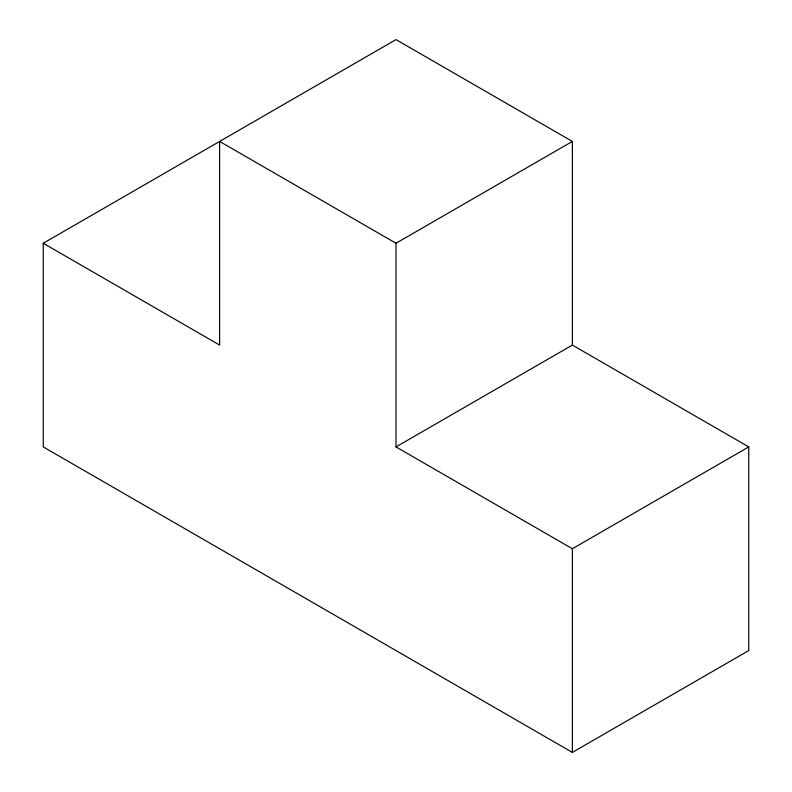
<?xml version="1.0" encoding="UTF-8"?>
<svg xmlns="http://www.w3.org/2000/svg" width="792" height="792" viewBox="0 0 792 792"><rect width="100%" height="100%" fill="white"/><g stroke="black" fill="none" stroke-linecap="round" stroke-linejoin="round"><path stroke-width="1.19" d="M43.253 243.263L396 39.6L572.368 141.431L572.368 345.084L396 446.916L396 243.253L219.631 141.431L219.631 345.084L43.253 243.263L43.253 446.916L572.368 752.4L748.747 650.569L748.747 446.916L572.368 345.084M396 243.253L572.368 141.431M396 446.916L572.368 548.737L748.747 446.916M572.368 548.737L572.368 752.4"/></g></svg>
